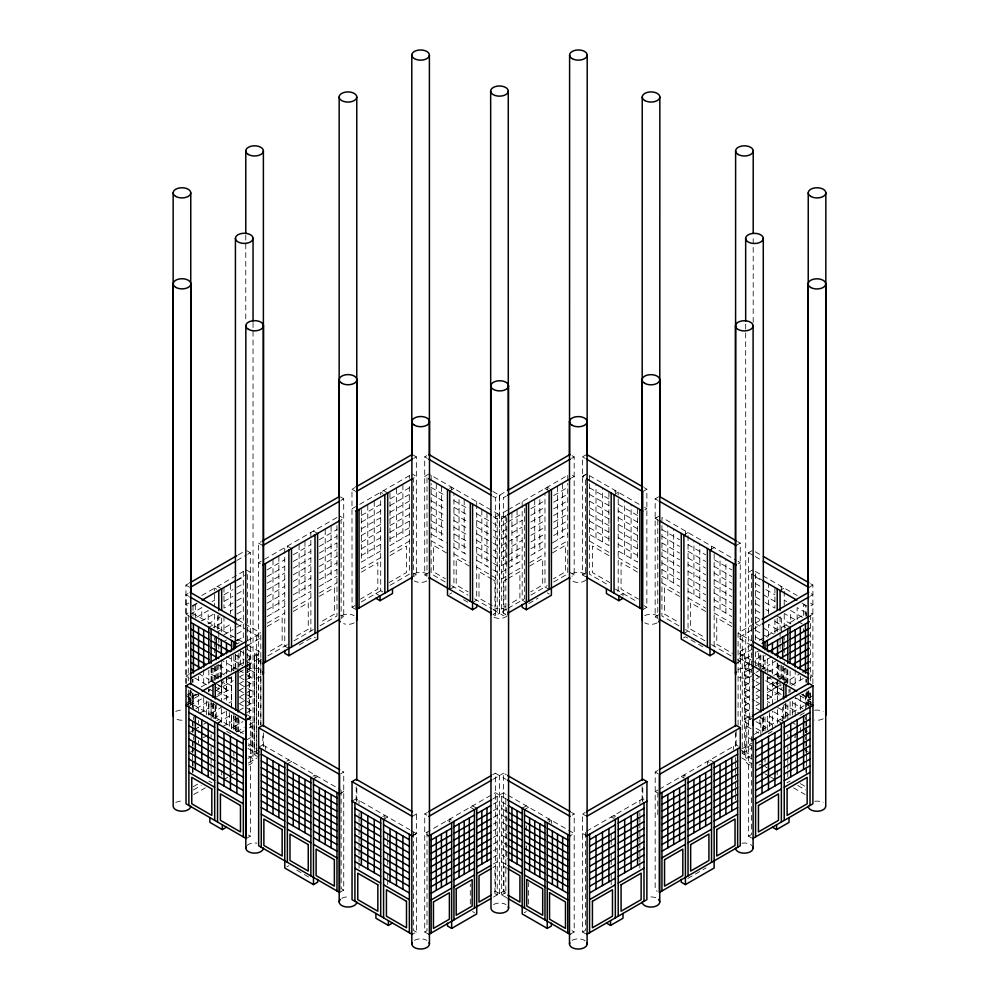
<?xml version="1.0" encoding="UTF-8"?>
<svg xmlns="http://www.w3.org/2000/svg" width="999" height="999" viewBox="0 0 999 999"><rect width="100%" height="100%" fill="white"/><g stroke="black" fill="none" stroke-linecap="round" stroke-linejoin="round"><path stroke-width="0.75" stroke-dasharray="5 3.75" d="M190.797 704.794L190.797 690.759M263.424 746.703L263.424 732.667M356.818 802.185L356.818 786.588M428.883 934.377L424.725 931.98L424.737 813.973L427.397 812.437M427.01 832.192L427.01 930.668L424.725 931.98M449.8 822.115L449.8 819.043L451.873 820.241M470.292 904.132L470.292 884.127M494.955 892.894L494.955 866.445L493.056 867.544M506.818 897.851L495.354 891.195L495.367 773.189L492.694 774.725M497.24 796.44L497.227 894.904L493.081 892.519L495.354 891.195M499.512 893.593L499.413 775.561M501.698 796.415L501.685 894.892L505.831 892.494L505.844 794.018M493.381 897.127L503.558 891.183L503.571 773.164L506.231 774.712M506.218 496.103L503.546 497.652L503.546 615.684L505.831 614.373L501.673 611.975L501.673 513.474M526.348 850.486L526.348 845.866M526.348 830.481L526.348 825.861M528.621 904.12L528.621 882.579M549.125 822.102L549.125 819.018L547.052 820.216M551.411 823.413L551.411 820.329L549.338 821.528M570.042 934.365L574.188 931.967L574.2 813.96L571.528 812.412M572.102 455.694L574.175 456.893L574.175 574.924L571.903 576.248M585.614 474.612L582.492 476.411L585.402 478.084L585.389 576.598L582.529 574.937L582.492 456.843L586.65 454.445M585.639 933.803L582.529 932.005L582.567 813.96L585.252 812.412M589.547 483.778L589.535 574.2L608.878 585.364M589.547 481.118L589.547 475.699M595.991 538.149L596.003 484.84M602.434 541.87L602.447 488.561M608.891 492.282L608.891 545.591L589.547 534.428M611.201 884.689L611.201 880.082M611.201 878.533L611.201 873.925M611.201 864.684L611.213 860.077M611.213 858.528L611.213 853.92M611.213 844.679L611.213 840.072M611.213 838.523L611.213 833.915M614.085 818.406L614.085 815.334L618.244 817.731M615.347 494.642L615.347 490.584L613.274 491.783M618.206 498.988L618.194 590.746L614.048 593.131M618.206 494.942L618.206 492.232L614.06 494.63M622.989 595.904L622.989 593.506L619.88 595.304M624.65 554.682L624.65 501.373M631.093 558.404L631.106 505.094M637.549 508.816L637.549 562.125L618.206 550.961M639.86 868.156L639.86 863.536M639.86 862L639.86 857.379M639.86 855.843L639.86 849.687M639.86 848.151L639.86 843.531M639.872 841.995L639.872 837.374M639.872 835.838L639.872 829.682M639.872 828.146L639.872 823.526M639.872 821.99L639.872 817.369M639.872 815.833L639.872 812.761M639.884 803.521L639.884 800.449M642.744 801.872L642.794 786.725M642.707 609.677L646.852 607.28L646.865 489.21L644.193 487.662M657.792 519.88L657.779 618.381L655.169 616.883L655.169 498.801L658.279 497.002M657.904 770.479L655.207 772.04L655.169 890.084L657.242 891.283M657.804 814.709L657.804 790.097M661.937 525.574L661.925 615.996L678.895 625.786M661.937 521.553L661.937 517.482L736.213 560.352M667.807 579.595L667.807 526.298M673.676 582.991L673.688 529.682M683.915 778.109L683.915 775.024L688.061 777.422M685.439 536.463L685.439 531.043L683.366 532.242M688.049 535.626L688.036 631.056L684.927 632.854M693.918 594.667L693.918 541.358M699.787 598.064L699.799 544.755M707.404 764.547L707.417 761.463L709.49 762.662M711.538 551.535L711.538 546.116M714.148 646.128L714.148 550.699M720.017 609.74L720.029 556.431M725.898 613.124L725.898 559.827M733.516 749.475L733.516 746.403M736.151 731.343L736.138 744.892L740.284 747.289M738.086 725.037L738.099 633.041L754.083 623.813M736.101 663.586L740.247 661.188L740.259 543.119L737.562 541.558M740.359 725.124L740.371 651.261M752.197 759.178L742.232 753.421L742.269 635.389L738.099 633.041M744.53 653.658L744.505 754.732L741.395 756.53M751.673 837.974L748.563 836.175L748.601 718.131L751.273 716.583M751.423 573.926L751.41 672.439L748.551 670.779L748.526 552.684L752.672 550.287M749.65 717.919L749.65 656.118M753.196 322.402L753.209 235.09M755.569 665.521L755.569 650.474M755.569 639.934L755.581 571.528M758.428 666.808L758.428 651.248M759.902 723.838L759.902 719.842M759.902 668.855L759.902 650.199L756.056 652.422M760.863 736.375L760.863 717.906M760.876 668.668L760.876 654.82M762.736 732.08L762.736 716.52M763.136 730.444L763.161 716.42M763.149 668.893L763.161 655.044M765.022 762.062L765.022 757.542M765.022 730.793L765.034 713.473M765.047 673.501L765.034 655.244M767.294 729.969L767.307 714.797L781.405 722.926M767.319 708.129L767.307 676.573M767.307 672.577L767.307 656.593M768.468 636.375L768.468 624.375L778.783 630.332M768.468 613.711L768.468 584.403M769.567 726.573L769.567 712.574M772.439 729.745L772.439 711.088M772.439 704.432L772.427 677.609M772.427 660.289L772.427 676.286L767.307 679.245M774.912 633.428L774.912 616.108M774.924 588.124L774.912 608.104L763.311 601.41M779.058 683.603L776.56 682.155L776.56 686.95L772.414 689.347L781.131 694.38M777.234 775.012L777.234 770.391M777.21 682.704L777.21 687.324L781.355 684.927M777.21 676.548L777.21 662.699M777.21 631.905L777.21 618.056M777.547 693.306L777.547 679.982L767.294 685.901M777.547 677.322L777.559 660.002L767.307 665.921M777.559 723.376L777.572 708.716M777.572 700.724L777.572 680.744M778.496 678.383L778.496 664.385M780.069 681.281L780.069 688.973L782.142 687.774M780.069 679.745L780.082 664.347M780.082 648.95L780.082 644.343M780.082 642.794L780.082 638.186M780.082 636.638L780.082 632.03M780.082 630.481L780.082 615.097M781.355 678.908L781.355 664.922M781.368 631.818L781.368 615.659M781.368 590.484L781.368 586.413L779.295 587.612M782.692 721.003L782.692 703.683M782.679 679.695L782.679 666.37M783.666 719.03L783.678 705.182M783.653 680.144L783.653 666.296M784.227 682.067L784.227 661.95M784.227 652.722L784.227 648.101M784.227 646.565L784.227 641.945M784.227 640.134L784.227 637.474M784.227 628.096L784.227 612.699M784.227 605.007L784.24 588.074L780.082 590.471M785.514 717.369L785.514 703.371M785.926 717.294L785.951 703.421M785.926 681.905L785.938 668.056M787.087 683.341L787.087 667.782M787.799 776.722L787.799 770.704M787.799 769.193L787.799 764.685M787.811 763.174L787.811 758.666M787.811 757.155L787.811 751.136M787.811 749.625L787.811 746.615M787.811 737.287L787.811 734.627M787.824 718.643L787.824 699.987M787.799 683.391L787.811 667.407M789.01 692.944L789.01 689.347M790.072 715.321L790.109 701.298L802.921 708.703M790.109 691.97L790.084 688.748M790.084 684.752L790.084 670.092M792.344 714.984L792.357 700.986M795.216 733.578L795.216 737.574L791.37 735.351M795.229 716.258L795.229 697.602M795.204 683.116L795.204 669.792M800.349 732.542L800.349 727.21L804.195 729.432M800.361 709.889L800.361 693.893L810.614 699.812M800.336 680.157L800.336 676.161M803.571 631.306L803.571 628.646M805.469 739.497L805.469 736.825M805.481 732.829L805.481 730.169L808.041 731.643M805.481 719.505L805.481 716.845M805.481 708.853L805.481 696.852M805.868 693.081L805.868 703.858L810.014 701.46L810.014 690.933M805.868 682.317L805.868 679.233M805.868 616.133L805.881 605.357M805.881 772.327L805.881 767.707M805.893 752.322L805.893 747.702M805.893 746.166L805.893 741.545M805.893 732.317L805.893 727.697M805.893 726.161L805.906 721.54M806.443 773.738L806.443 767.582M806.443 766.046L806.443 761.425M806.443 759.889L806.443 755.269M806.443 753.733L806.443 747.577M806.455 746.041L806.455 741.42M806.455 739.884L806.455 735.264M806.455 733.728L806.455 727.572M806.455 726.036L806.455 721.415M806.455 719.879L806.455 715.259M806.43 707.005L806.43 693.156M806.43 682.379L806.43 679.308M806.443 616.208L806.455 613.136L756.755 641.808M807.155 691.808L807.155 696.478L803.134 694.168M808.179 705.806L808.179 690.209M808.303 705.781L808.303 690.222M808.765 706.043L808.728 690.122M808.815 690.896L808.815 702.934L752.609 735.376M810.614 706.48L810.576 689.934M810.589 680.906L810.601 615.534M812.886 683.691L812.899 585.039L810.214 583.503M186.014 683.116L185.939 585.089L188.624 583.553M238.137 554.957L246.166 550.324M258.541 725.137L258.616 543.144L261.313 541.583M355.157 609.078L352.048 607.28L351.973 489.248L354.645 487.699M236.938 560.439L246.303 555.032M247.64 554.258L250.312 552.722L250.349 670.779L247.24 668.98M341.009 500.362L343.706 498.801L343.743 616.858L341.134 618.369L341.109 519.867L343.718 518.369L339.56 515.971M413.661 458.416L416.346 456.868L416.371 574.924L413.511 576.585L413.486 478.084L416.346 476.436L412.2 474.038M186.039 683.678L186.014 594.68L188.099 593.493M426.998 477.734L426.998 576.236L424.725 574.924L424.712 456.88L426.798 455.681M188.861 602.984L185.951 604.657L190.097 607.055M201.748 595.529L243.494 571.428M336.95 517.482L258.616 562.712L262.774 565.097M409.515 475.586L351.973 508.803L356.131 511.201M192.782 605.506L196.878 603.146M236.938 580.007L246.303 574.6M192.732 606.168L197.889 603.184M236.863 580.681L243.306 576.96M188.099 613.024L186.014 614.223L188.686 615.759M428.871 474.026L424.712 476.423L427.385 477.959M190.147 614.323L201.761 607.617L201.761 620.941L213.361 614.235M212.075 601.66L214.648 600.174M223.963 594.792L232.992 589.585M236.863 587.35L243.306 583.628M267.12 569.88L284.74 559.715M293.231 554.807L310.851 544.63M319.33 539.735L336.963 529.557M361.338 515.496L380.681 504.32M389.985 498.951L409.34 487.774M196.603 617.257L208.204 610.551L208.204 623.875L214.66 620.154M223.963 601.46L232.992 596.241M236.863 594.005L243.306 590.284M267.12 576.548L284.74 566.371M293.231 561.475L310.851 551.298M319.343 546.403L336.963 536.226M361.338 522.152L380.681 510.988M389.997 505.606L409.34 494.443M232.992 602.909L223.963 608.116L223.963 588.136M236.863 600.674L243.306 596.952M267.12 583.204L284.752 573.039M293.231 568.131L310.851 557.954M319.343 553.059L336.963 542.882M361.338 528.821L380.681 517.644M389.997 512.275L409.34 501.098M217.52 618.506L220.105 617.02M230.419 611.051L232.992 609.565M236.863 607.33L243.319 603.608M267.12 589.872L284.752 579.695M293.231 574.8L310.851 564.622M319.343 559.727L336.963 549.55M361.338 535.476L380.681 524.313M389.997 518.931L409.34 507.767M208.803 627.372L212.949 624.974M449.575 488.374L451.648 487.175L451.648 489.885M213.162 627.484L215.235 626.286M449.775 490.884L453.933 488.486L453.933 491.196M217.52 625.162L223.976 621.44M236.863 613.998L243.319 610.277M267.133 596.528L284.752 586.363M293.231 581.455L310.864 571.291M319.343 566.383L336.963 556.206M361.338 542.145L380.681 530.968M389.997 525.599L409.34 514.423M217.52 631.83L230.419 624.387L230.419 636.375M236.875 620.654L243.319 616.932M267.133 603.196L284.752 593.019M293.231 588.124L310.864 577.946M319.343 573.051L336.963 562.874M361.338 548.801L380.681 537.637M389.997 532.255L409.34 521.091M223.976 634.765L233.004 629.557M236.875 627.322L243.319 623.601M267.133 609.865L284.752 599.687M293.244 594.78L310.864 584.615M319.343 579.707L336.963 569.53M361.338 555.469L380.694 544.293M389.997 538.923L409.34 527.747M223.976 641.433L226.561 639.934M230.419 637.712L233.004 636.213M236.875 633.978L243.319 630.257M267.133 616.52L284.752 606.343M293.244 601.448L310.864 591.271M319.343 586.376L336.975 576.198M380.694 550.961L361.351 562.125L361.326 508.828M409.353 534.415L389.997 545.579L389.985 492.282M234.902 641.233L238.012 639.435L238.012 644.055M236.875 640.646L243.319 636.925M267.133 623.189L284.752 613.011M293.244 608.104L310.864 597.939M319.355 593.031L336.975 582.854M361.351 568.793L380.694 557.617M390.01 552.247L409.353 541.071M236.875 643.98L239.261 642.594M267.133 626.51L282.143 617.844L282.155 644.293L267.794 652.584M293.244 611.438L308.254 602.772L308.266 629.22L293.906 637.512M319.355 596.366L334.365 587.699L334.365 614.148L320.005 622.439M361.351 572.127L377.822 562.612L377.834 589.06L360.452 599.1M390.01 555.569L406.481 546.066L406.493 572.514L389.111 582.554M188.699 674.625L186.039 676.161L188.112 677.359M247.34 640.771L260.801 633.054L260.814 724.912M492.832 491.408L499.5 495.254L499.5 613.286L495.354 615.684L495.342 497.639L506.068 491.408M247.49 645.466L260.814 637.774L247.315 630.069M571.515 458.429L574.175 456.893M187.375 694.929L192.707 691.845M201.124 686.987L260.801 652.584L246.99 644.617M507.392 510.177L495.342 517.182L492.682 515.646M508.079 509.777L568.693 474.8M195.754 694.168L191.746 696.49L191.746 691.82M186.039 695.704L190.185 698.089L196.853 694.243M247.003 665.284L260.826 657.305L260.826 725.024M506.218 515.646L503.546 517.182L430.194 474.8M571.515 477.959L574.175 476.423L570.029 474.026M188.312 699.799L198.564 693.88L198.564 711.201M246.703 666.096L254.383 661.65M501.673 518.893L505.519 516.67M186.975 702.572L199.201 695.516M226.573 679.72L231.731 676.735M239.46 672.265L243.331 670.029M261.276 659.69L258.654 661.201L260.739 662.387M267.794 655.918L287.375 644.617M293.906 640.846L313.486 629.545M320.017 625.774L336.975 615.971L336.95 525.561M352.048 607.28L354.907 605.631M361.351 601.898L383.566 589.085M390.01 585.352L409.353 574.188L409.328 483.778M186.026 705.344L190.172 702.946L243.694 733.853M582.529 476.436L586.688 474.038M189.598 705.719L203.346 697.914M215.272 691.021L233.291 680.619M239.011 677.197L244.131 674.238M246.703 672.752L254.383 668.306M501.673 525.561L506.805 522.602M508.079 521.853L522.177 513.723M530.869 508.716L544.967 500.574M553.646 495.566L567.744 487.425M299.126 645.017L313.486 636.725L315.559 637.924M217.77 694.38L226.486 689.347L222.34 686.95L222.327 682.155L226.486 684.552M424.725 574.924L428.871 572.527M196.004 708.691L208.816 701.286L208.828 714.61M216.221 697.015L231.606 688.124M239.011 683.853L254.395 674.974M501.673 532.217L506.805 529.258M511.925 526.298L522.177 520.392M530.869 515.372L544.967 507.242M553.646 502.222L567.744 494.093M199.85 713.124L208.828 707.954M211.101 706.63L214.947 704.407M223.913 699.238L231.606 694.792M239.011 690.521L254.395 681.63M501.673 538.886L506.805 535.926M511.925 532.966L522.177 527.047M530.869 522.04L544.967 513.898M553.646 508.891L567.744 500.749M211.101 713.298L221.353 707.379M229.046 702.934L231.606 701.448M240.297 696.44L244.143 694.218M246.703 692.732L254.395 688.299M501.673 545.541L506.805 542.582M508.079 541.845L522.177 533.716M530.869 528.696L544.967 520.566M553.646 515.546L567.744 507.417M190.884 731.63L193.444 730.157M194.73 729.407L198.576 727.197L198.576 732.517M203.696 724.238L207.542 722.015M213.661 718.481L225.2 711.812M240.297 703.096L254.395 694.954M501.673 552.21L506.805 549.25M511.925 546.291L522.177 540.372M530.869 535.364L544.967 527.222M553.646 522.215L567.744 514.085M216.758 720.691L218.831 719.492M217.507 722.914L231.606 714.772L231.618 728.096M239.011 710.501L244.143 707.542M246.703 706.056L254.395 701.623M501.673 558.866L506.805 555.919M508.079 555.169L522.177 547.04M530.869 542.02L544.967 533.891M553.646 528.883L567.744 520.741M217.545 723.551L221.691 721.153M449.775 589.385L453.933 586.987L453.933 493.906M449.575 594.055L451.648 592.869M207.542 735.339L203.696 737.549L203.696 733.553M222.64 726.623L231.606 721.44M233.891 720.117L239.011 717.157M246.703 712.724L254.395 708.279M501.673 565.534L506.805 562.574M508.079 561.838L522.177 553.696M530.869 548.688L544.967 540.559M553.646 535.539L567.744 527.41M190.884 751.623L193.444 750.137M233.891 726.785L242.857 721.603M246.703 719.38L254.395 714.947M501.673 572.202L506.805 569.243L506.805 515.934M508.079 568.506L522.177 560.364M530.869 555.357L544.967 547.215M552.372 542.944L567.744 534.065M246.241 720.554L250.387 718.169L247.715 716.62M642.719 491.608L646.865 489.21M236.451 731.967L244.143 727.522M249.275 724.562L254.395 721.603M501.673 578.858L506.805 575.899M508.079 575.162L522.177 567.032M529.582 562.749L544.967 553.883M553.658 548.863L567.744 540.734M240.297 733.079L244.143 730.856M249.275 727.896L252.123 726.248L252.123 752.697L248.139 755.007M506.805 579.233L503.958 580.881L503.958 607.33L506.618 605.794M508.079 578.496L519.905 571.678L519.905 598.126L507.942 605.032M529.582 566.083L542.682 558.528L542.682 584.977L530.731 591.883M552.372 552.934L565.471 545.379L565.471 571.828L553.508 578.733M472.564 602.534L476.71 600.137L476.71 507.055M246.204 740.097L250.387 737.724L248.439 736.6M644.792 509.977L646.865 508.778L644.005 507.117M258.654 747.277L262.799 744.879L262.799 732.841M657.866 519.917L655.169 518.369L658.279 516.57M655.182 518.369L659.328 515.971M193.269 786.688L198.589 783.616M257.505 750.361L254.395 752.16L254.37 653.671M193.456 789.909L201.149 785.464M248.002 758.416L259.79 751.673M506.805 609.015L499.4 613.299L499.4 495.254L503.546 497.652M508.079 608.279L524.463 598.826L524.463 508.416M530.869 595.129L547.24 585.676M553.658 581.98L567.744 573.851L567.744 483.429M193.769 794.53L205.294 787.861M248.301 763.036L257.267 757.854M223.351 779.844L228.621 776.797M229.945 776.036L233.903 773.75M528.783 603.533L538.011 598.201M582.529 574.937L586.675 572.552M286.838 761.163L288.911 759.964M287.375 763.86L291.521 761.463L291.521 764.547M684.927 534.353L688.049 532.554M312.937 776.235L315.022 775.037L315.022 778.109M313.474 778.933L317.632 776.548M711.038 549.413L714.148 547.614M340.634 773.863L343.743 772.065L341.046 770.504M736.113 545.516L740.259 543.119M246.204 838.573L250.362 836.175L250.387 718.169M339.585 794.018L343.743 791.62L338.349 788.511M738.186 563.886L740.259 562.687L737.562 561.126M655.169 616.883L659.315 614.485M353.084 800.599L356.193 798.8L409.727 829.707M752.709 569.88L748.526 572.252L761.9 579.969M286.838 866.82L288.911 865.621M683.353 637.936L685.426 636.738L703.696 647.29M382.779 816.545L384.852 815.346L384.852 818.431M383.566 819.405L387.724 817.007M412.262 816.408L416.421 814.023L413.736 812.474M808.74 587.437L812.899 585.039M755.419 623.039L760.751 619.967M492.857 779.432L503.571 773.164M751.573 630.057L738.111 637.787L751.435 645.479M752.909 629.283L760.901 624.662M810.214 596.216L812.874 594.68L810.801 593.481M412.225 835.951L416.383 833.553L416.383 932.03L412.237 934.427M810.813 605.806L812.886 604.607L810.027 602.959M413.299 835.376L416.421 833.578L416.421 814.023M751.91 644.605L738.086 652.572L752.235 660.676M492.844 798.963L503.571 792.707L574.188 833.491L570.042 835.888M752.222 649.225L738.111 657.317L751.922 665.297M810.201 615.746L812.874 614.21L810.801 613.011M339.585 892.482L343.743 890.084L343.743 772.065M493.394 804.083L497.24 801.86M744.53 659.078L752.21 654.645M493.394 810.738L497.24 808.516M744.517 665.734L752.21 661.301M756.056 659.078L762.462 655.381M493.394 817.394L497.24 815.184M744.517 672.402L754.769 666.483M756.056 665.746L765.022 660.564M767.307 659.253L772.427 656.293M748.551 670.779L752.697 668.381M493.394 824.063L497.24 821.84M744.517 679.058L754.769 673.151M756.056 672.402L759.902 670.192M761.176 669.455L765.022 667.232M522.202 808.253L526.348 805.856M762.974 669.28L765.047 668.081M524.475 809.577L528.621 807.18M765.246 670.591L767.332 669.392M493.394 830.718L497.24 828.496M744.517 685.726L752.21 681.293M756.056 679.07L758.616 677.597M768.581 671.84L780.119 665.184M493.394 837.387L497.227 835.164M744.517 692.382L754.769 686.475M756.056 685.726L758.616 684.253M773.713 675.536L786.525 668.144M493.394 844.043L497.227 841.82M744.517 699.05L752.21 694.617M756.056 692.394L759.889 690.172M778.833 679.245L787.799 674.075M772.414 684.552L776.56 682.155M493.394 850.698L497.227 848.488M744.517 705.706L752.197 701.273M756.043 699.05L759.889 696.84M767.294 692.569L782.679 683.691M783.953 682.954L787.799 680.731M790.084 679.42L800.336 673.501M784.715 683.041L787.836 681.243M493.381 857.367L497.227 855.144M744.517 712.374L752.197 707.941M756.043 705.719L759.889 703.496M767.294 699.225L782.679 690.346L767.319 681.48M791.358 685.339L804.183 677.946M572.127 815.159L574.2 813.96M810.813 677.372L812.899 676.173L810.226 674.637M493.381 864.023L497.227 861.8M744.505 719.03L752.197 714.597M752.197 717.931L746.79 721.053L746.79 752.722L752.11 755.793M812.899 695.716L808.74 698.114L802.072 694.255M586.575 831.205L642.782 798.763L646.89 801.186M657.891 790.047L655.194 791.595L659.352 793.993M659.24 789.26L736.138 744.892L738.211 746.091M811.837 703.721L808.728 705.519L795.554 697.901M741.633 749.013L751.885 743.094M768.256 733.641L772.102 731.43M800.012 715.321L806.43 711.625M746.777 747.502L752.097 744.43M742.22 753.458L752.197 747.714M524.263 912.724L526.336 911.525M786.962 782.841L790.084 781.043M582.529 932.005L585.402 930.356L585.426 831.867L582.567 833.528L586.713 835.926M748.563 836.175L751.423 834.527L751.46 736.038L748.588 737.687L752.746 740.084M687.799 878.446L706.068 867.894M755.356 551.835L762.037 555.694M582.492 456.843L585.177 458.391M655.169 498.801L657.866 500.362M748.526 552.684L753.87 555.769M755.219 556.543L761.9 560.402M589.323 475.561L642.856 506.456M755.344 571.403L797.127 595.516M802.01 603.121L808.74 607.005M755.581 576.96L762.025 580.681M806.156 606.143L803.583 604.657L803.571 617.981L790.684 610.539L790.684 623.863L784.227 620.142M589.547 487.774L608.891 498.938M618.206 504.32L637.549 515.484M661.937 529.57L679.557 539.735M688.049 544.642L705.669 554.807M714.148 559.702L731.78 569.88M755.581 583.616L762.025 587.337M765.896 589.572L774.924 594.78M784.227 600.162L786.812 601.648M806.156 612.812L797.127 607.604L797.127 620.928L784.227 613.486M589.547 494.443L608.891 505.606M618.206 510.988L637.549 522.152M661.937 536.226L679.557 546.403M688.049 551.298L705.669 561.475M714.148 566.371L731.768 576.535M755.581 590.284L762.025 594.005M763.311 594.742L774.924 601.448M589.547 501.111L608.891 512.275M618.206 517.644L637.549 528.808M661.937 542.894L679.557 553.071M688.049 557.966L705.669 568.131M714.148 573.026L731.768 583.204M755.569 596.94L762.025 600.661M798.413 621.665L802.284 623.9M589.547 507.767L608.891 518.931M618.206 524.313L637.549 535.476M661.937 549.562L679.557 559.727M688.036 564.622L705.669 574.8M714.148 579.695L731.768 589.86M755.569 603.608L762.025 607.33M765.896 609.565L768.468 611.051M776.211 615.521L781.368 618.493M549.313 488.374L547.24 487.175L547.24 489.885M785.938 624.962L790.097 627.36M549.113 490.884L544.967 488.486L544.967 491.196M783.666 626.273L785.738 627.472M589.547 514.435L608.891 525.599M618.206 530.968L637.549 542.132M661.937 556.218L679.557 566.396M688.036 571.291L705.669 581.455M714.148 586.363L731.768 596.528M755.569 610.277L762.025 613.998M774.912 621.44L781.368 625.162M589.547 521.091L608.891 532.255M618.206 537.637L637.549 548.801M661.937 562.887L679.557 573.051M688.036 577.946L705.669 588.124M714.148 593.019L731.768 603.196M755.569 616.932L760.726 619.917M589.547 527.759L608.891 538.923M618.206 544.293L637.549 555.456M661.937 569.542L679.557 579.72M688.036 584.615L705.656 594.792M714.148 599.687L731.768 609.852M755.569 623.601L762.025 627.322M763.311 628.059L773.626 634.015M661.937 576.211L679.557 586.376M688.036 591.283L705.656 601.448M714.148 606.343L731.768 616.52M755.569 630.257L762.012 633.978M763.311 634.727L768.468 637.699M760.876 639.422L763.998 641.221M589.547 541.083L608.891 552.247M618.206 557.629L637.549 568.793M661.925 582.879L679.557 593.044M688.036 597.939L705.656 608.116M714.148 613.011L731.768 623.176M755.569 636.925L762.012 640.646M608.891 555.581L592.407 546.066L592.407 572.527L609.79 582.554M637.549 572.115L621.066 562.612L621.066 589.06L638.448 599.1M679.557 596.378L664.547 587.712L664.535 614.16L678.895 622.452M705.656 611.438L690.646 602.784L690.646 629.233L705.007 637.524M731.768 626.51L716.758 617.844L716.758 644.305L732.417 653.346M742.269 635.389L751.598 640.771M424.712 456.88L427.385 458.416M492.682 496.103L495.342 497.639M413.224 455.069L416.346 456.868M752.921 661.088L797.801 687M806.23 691.87L811.55 694.942M493.381 516.67L497.215 518.893M744.542 661.663L752.235 666.108M615.334 589.085L637.537 601.91M643.993 605.631L646.852 607.28M685.426 629.557L705.007 640.859M711.525 644.617L732.417 656.68M737.637 659.69L740.247 661.188M767.17 676.735L772.327 679.72M799.699 695.516L811.925 702.572M808.778 702.959L812.924 705.356M431.143 487.425L445.242 495.554M453.933 500.574L468.032 508.703M476.71 513.723L492.095 522.589M493.381 523.339L497.215 525.549M744.542 668.319L752.222 672.764M756.068 674.987L759.914 677.21M796.515 698.338L809.327 705.744M755.281 674.662L759.153 676.897M765.596 680.619L781.543 689.822M570.029 572.539L574.175 574.924M431.143 494.08L445.242 502.222M453.933 507.23L468.032 515.372M476.71 520.379L489.535 527.784M493.381 529.994L497.215 532.217M744.542 674.987L754.794 680.906M756.068 681.643L759.914 683.865M767.319 688.149L782.704 697.027M431.143 500.749L445.242 508.878M453.933 513.898L468.032 522.027M476.71 527.047L489.535 534.44M493.381 536.663L497.215 538.873M744.53 681.643L754.782 687.574M756.068 688.311L759.914 690.534M767.319 694.804L775.012 699.25M783.978 704.432L787.824 706.643M790.097 707.966L799.075 713.149M431.143 507.405L445.242 515.546M453.933 520.554L468.032 528.696M476.71 533.703L492.095 542.582M493.381 543.319L497.215 545.541M744.53 688.311L752.222 692.757M756.068 694.967L758.628 696.453M767.319 701.473L769.879 702.946M777.572 707.392L787.824 713.311M431.143 514.073L445.242 522.215M453.933 527.222L468.032 535.352M476.71 540.372L489.535 547.764M493.381 549.987L497.215 552.21M744.53 694.967L754.782 700.898M756.068 701.635L758.628 703.109M773.726 711.825L785.251 718.493M791.383 722.027L795.229 724.25M780.119 719.505L784.265 721.89M387.687 492.982L383.541 490.584L383.541 494.655M744.53 701.635L752.222 706.081M756.068 708.291L759.902 710.514M431.143 520.741L445.242 528.871M453.933 533.891L468.032 542.02M476.71 547.027L492.095 555.906M493.381 556.643L497.215 558.866M382.754 493.431L380.669 492.245L380.669 497.664M549.113 589.398L544.967 587L544.967 493.918M547.24 592.869L549.325 594.068M431.143 527.397L445.242 535.539M453.933 540.546L468.032 548.688M476.71 553.696L492.095 562.574M493.381 563.311L497.215 565.534M744.53 708.291L752.21 712.737M759.902 717.182L765.034 720.142M767.307 721.453L776.285 726.635M431.143 534.065L446.528 542.932M453.933 547.215L468.032 555.344M476.71 560.364L492.095 569.23M493.381 569.979L497.215 572.19M744.53 714.959L752.21 719.405M756.056 721.615L765.034 726.797M805.469 750.149L808.029 751.635M748.601 718.131L750.674 719.33M351.973 489.248L355.082 491.046M431.143 540.721L445.242 548.863M453.933 553.871L469.305 562.749M476.71 567.02L497.215 578.858M744.517 721.615L749.65 724.575M756.056 728.283L762.462 731.98M746.802 726.273L752.21 729.395M756.056 731.618L758.616 733.091M446.528 552.934L433.429 545.367L433.429 571.828L445.392 578.721M469.305 566.083L456.206 558.516L456.206 584.977L468.169 591.87M492.095 579.233L478.996 571.665L478.996 598.126L492.282 605.794M493.044 579.782L494.942 580.869L494.942 607.33M525.299 601.947L522.177 600.149L522.177 507.055M340.597 497.002L343.706 498.801M800.336 783.641L805.644 786.712M741.395 750.349L744.505 752.147M765.022 766.57L767.294 767.894M797.764 785.489L805.456 789.934M445.242 581.98L431.143 573.838L431.143 483.429M451.648 585.676L468.032 595.129M474.438 598.826L492.095 609.015M493.381 609.752L503.546 615.684M741.645 757.866L751.897 763.785M793.618 787.886L805.157 794.542M495.354 615.684L493.069 614.373L497.215 611.975L497.215 513.474M765.009 773.763L768.968 776.048M770.291 776.81L775.561 779.857M463.524 599.712L468.806 602.759M413.261 573.126L416.371 574.924M317.607 533.441L313.461 531.043L313.461 536.463M710.027 759.964L714.173 762.362M382.779 591.932L380.706 590.734L380.681 498.988M380.057 595.891L375.911 593.506L375.911 595.904M290.459 547.914L287.35 546.116L287.35 548.826M681.306 776.535L683.378 777.734M258.616 543.144L262.762 545.541M655.207 772.04L658.316 773.838M247.203 550.924L250.312 552.722M340.634 615.059L343.743 616.858M246.166 569.892L250.324 572.277L247.452 573.938L247.477 672.427M217.507 586.438L221.666 588.823M216.721 589.285L214.648 588.086L214.648 606.83M611.226 816.982L613.299 818.181M185.939 585.089L189.061 586.888M582.567 813.96L585.689 815.758M287.874 647.914L284.765 646.116L284.74 547.627M238.149 619.979L243.469 623.051M244.805 623.826L260.801 633.054M186.014 594.68L188.686 596.228M236.663 623.913L245.991 629.295M495.367 773.189L506.081 779.407M242.145 641.82L192.445 613.136L192.445 616.221M246.678 649.225L260.826 657.305M506.081 798.95L495.367 792.719L424.737 833.503L428.883 835.901M244.118 653.171L238.998 650.212L238.998 668.868M246.678 654.657L254.37 659.09M501.685 801.835L506.818 804.794L506.818 858.091L501.685 855.119M235.152 654.657L244.118 659.839M246.678 661.313L254.37 665.746M501.685 808.503L506.818 811.463M226.461 656.306L231.593 659.265M233.866 660.576L242.844 665.759M244.118 666.495L254.37 672.414M501.685 815.159L506.818 818.119M231.593 665.921L221.341 660.014L221.341 677.334M233.866 667.245L237.712 669.455M238.998 670.204L254.37 679.07M501.685 821.815L506.818 824.774M235.951 669.268L233.878 668.069L233.878 673.488M472.577 805.881L476.735 808.278M233.679 670.579L231.606 669.38L231.606 672.09M470.304 807.192L474.45 809.59M218.781 665.197L230.307 671.852M240.284 677.597L244.131 679.819M246.691 681.293L254.383 685.739M501.685 828.483L506.818 831.443M501.685 835.139L506.818 838.099M212.375 668.156L225.187 675.549M226.473 676.286L231.593 679.245M240.284 684.265L254.383 692.394M211.089 674.075L218.781 678.521M231.593 685.913L221.341 679.994L221.353 693.318M238.998 690.184L244.131 693.144M246.691 694.617L254.383 699.063M501.685 841.807L506.818 844.767M198.564 673.501L208.816 679.42M211.089 680.744L214.935 682.954M216.221 683.703L231.606 692.569M238.998 696.84L244.131 699.799M246.691 701.286L254.383 705.719M501.685 848.463L506.818 851.423M211.101 681.231L214.211 683.016M218.581 685.526L221.691 687.324L221.691 682.704M447.515 820.354L449.587 821.553M215.709 687.187L218.831 688.973L218.818 684.365M194.718 677.946L207.53 685.351M216.221 690.359L231.606 699.238M239.011 703.508L244.131 706.468M246.691 707.941L254.383 712.387M212.999 691.146L209.877 689.347L209.877 692.944M424.737 813.973L426.81 815.172M246.703 714.61L254.383 719.043M501.685 861.787L506.818 864.747M246.703 717.944L252.11 721.066L252.11 747.514L248.127 745.204M506.818 868.081L503.971 866.433L503.958 892.881L506.618 894.417M262.799 744.879L337.212 787.849M411.064 830.481L416.421 833.578M186.014 703.134L188.087 704.332M226.785 731.43L230.632 733.653M248.289 743.843L257.267 749.025M503.558 891.183L505.831 892.494M571.915 930.656L574.188 931.967M247.989 748.463L259.79 755.194M257.517 756.518L254.408 754.72L254.383 656.231M472.577 911.538L474.65 912.736M208.841 781.031L211.95 782.829M248.451 835.064L250.362 836.175M343.743 890.084L341.134 888.586L341.121 790.109M416.383 932.03L413.511 930.369L413.511 831.905M296.753 870.141L311.101 878.433M763.361 656.218L763.361 668.693M763.373 717.02L763.373 731.056M745.679 324.163L745.766 760.676M409.328 475.699L409.328 478.409M402.884 484.84L402.897 538.136M396.441 488.561L396.453 541.858M374.225 501.386L374.238 554.682M367.782 505.107L367.794 558.404M331.081 526.286L331.094 579.595M325.212 529.682L325.224 582.979M310.851 532.554L310.851 536.613M310.851 540.247L310.876 631.043M304.97 541.371L304.995 594.667M299.101 544.755L299.113 598.051M278.871 556.443L278.883 609.74M272.989 559.827L273.002 613.124M256.668 635.376L256.668 753.471L256.668 654.907M249.25 656.131L249.263 709.427M243.306 571.54L243.319 639.934M243.331 650.474L243.331 665.521M240.459 651.248L240.459 668.356M238.024 654.832L238.024 668.681M238.037 717.919L238.037 736.388M236.164 718.081L236.164 732.08M235.739 655.044L235.739 668.905M235.752 716.608L235.764 730.456M233.866 655.244L233.866 671.241M233.878 716.246L233.891 729.782M231.593 656.593L231.593 672.589M231.593 676.585L231.606 705.893M231.606 714.922L231.606 729.982M230.407 584.403L230.419 613.723M229.32 712.574L229.333 728.134M226.461 660.302L226.473 696.278M223.976 616.108L223.976 633.428M221.666 618.069L221.678 631.917M221.678 662.699L221.691 676.548M220.404 664.385L220.404 678.383M218.806 615.109L218.806 630.494M218.806 632.03L218.806 636.65M218.806 638.186L218.806 642.807M218.818 644.343L218.818 648.963M218.818 664.347L218.818 678.209M217.52 615.671L217.52 631.068M217.532 664.922L217.545 678.908M216.221 665.047L216.221 679.695M215.247 666.296L215.247 680.144M215.247 706.305L215.26 718.618M214.66 614.248L214.66 628.096M214.66 637.474L214.66 640.147M214.66 641.957L214.66 646.565M214.66 648.114L214.66 652.722M214.673 666.57L214.673 682.067M213.374 703.371L213.386 717.382M212.962 668.056L212.962 681.917M212.974 703.458L212.974 717.307M211.8 667.794L211.813 683.353M211.089 667.419L211.089 683.403M211.101 703.096L211.101 718.144M208.816 670.092L208.816 684.752M208.816 688.748L208.816 691.42M208.816 701.773L208.828 715.321M206.543 700.986L206.543 714.984M203.684 669.805L203.696 683.129M198.564 676.173L198.564 680.169M195.305 604.682L195.305 618.006M193.007 605.369L193.007 616.146M193.032 679.245L193.032 682.329M193.032 693.094L193.032 703.87L188.886 701.473L188.886 690.933M192.47 679.308L192.47 682.392M192.47 693.156L192.47 707.017M190.597 690.222L190.597 705.781M190.16 690.134L190.197 705.694M188.299 615.534L188.312 680.918M188.312 689.947L188.324 704.994M808.129 690.821L808.129 704.844M735.501 732.729L735.501 748.313M735.501 757.667L735.501 760.788M735.501 762.349L735.501 767.02M735.501 768.581L735.501 773.263M735.501 774.812L735.501 781.056M735.501 782.617L735.501 787.287M735.501 788.848L735.501 793.531M735.501 795.079L735.501 799.762M642.132 786.638L642.132 802.222M567.744 475.349L567.744 480.769M562.624 483.728L562.624 537.025M557.492 486.675L557.492 539.984M539.835 499.537L539.835 550.174M534.715 499.825L534.715 553.134M522.177 501.635L522.177 505.706M517.057 510.014L517.057 563.324M511.925 512.974L511.925 566.283M505.831 515.871L505.831 611.301M486.963 512.974L486.963 566.271M481.843 510.014L481.843 563.311M476.71 501.635L476.71 505.706M464.185 499.825L464.185 553.121M459.053 499.537L459.053 550.174M441.396 486.675L441.396 539.984M436.276 483.716L436.276 537.025M431.143 475.337L431.143 480.756M387.724 833.928L387.724 838.548M387.724 840.084L387.724 844.704M387.724 853.933L387.724 858.553M387.724 860.089L387.724 864.709M387.724 873.938L387.724 878.546M387.724 880.094L387.724 884.702M359.066 800.461L359.066 803.533M359.066 812.761L359.066 815.846M359.066 817.382L359.066 822.002M359.066 823.538L359.066 828.159M359.066 829.694L359.066 835.851M359.066 837.387L359.066 842.007M359.066 843.543L359.066 848.151M359.066 849.699L359.066 855.843M359.066 857.392L359.066 862M359.066 863.548L359.066 868.156M356.193 786.762L356.193 801.885M265.409 746.39L265.409 749.462M258.541 658.628L258.554 724.799M253.047 322.515L253.047 760.601M249.263 664.61L249.275 717.906M245.779 235.09L245.779 322.402M239.011 719.829L239.023 723.825M238.037 718.169L238.037 733.553M235.764 716.408L235.764 730.257M235.427 654.595L235.427 668.618M235.427 716.957L235.427 730.981M233.891 713.461L233.891 730.781M233.891 751.51L233.891 756.018M233.891 757.529L233.903 762.037M231.606 677.472L231.606 708.116M226.473 677.772L226.486 704.407M226.486 711.076L226.486 729.732M221.691 770.391L221.691 774.999M221.353 680.731L221.353 700.711M221.353 708.703L221.353 723.363M216.234 703.671L216.234 720.991M215.247 705.169L215.26 719.018M212.974 703.408L212.974 718.793M211.101 699.974L211.101 718.618M211.101 734.615L211.101 737.274M211.114 746.603L211.114 749.612M211.114 751.123L211.114 757.142M211.114 758.641L211.114 763.161M211.114 764.66L211.114 769.18M211.114 770.679L211.114 776.698M208.816 689.298L208.816 691.957M203.696 697.589L203.696 716.233M198.576 720.529L198.576 723.189M198.576 740.521L198.576 743.181M193.444 696.84L193.444 708.828M193.444 716.832L193.444 719.492M193.444 736.812L193.444 739.472M193.032 721.528L193.032 726.148M193.032 727.684L193.032 732.304M193.044 741.533L193.044 746.141M193.044 747.689L193.044 752.297M193.044 761.538L193.044 766.146M193.044 767.682L193.044 772.302M192.457 696.778L192.47 707.554M192.47 721.403L192.47 726.011M192.47 727.559L192.47 732.167M192.47 741.408L192.47 746.016M192.47 747.564L192.47 753.721M192.47 755.256L192.47 759.877M192.47 761.413L192.47 766.033M192.482 767.569L192.482 773.726M190.759 690.197L190.759 705.781M190.172 690.908L190.172 706.031M190.185 698.089L190.185 705.794M188.312 694.38L188.312 706.468M248.639 756.206A8.804 5.082 0 0 1 248.639 765.009M493.568 904.532A8.804 5.082 0 0 1 506.018 904.532M760.801 764.272A8.804 5.082 0 0 1 758.978 765.084M750.174 765.084A8.804 5.082 0 0 1 750.174 756.28M507.117 615.859A8.804 5.082 0 0 1 493.269 616.907M493.269 609.727A8.804 5.082 0 0 1 507.117 610.776M572.077 940.371A8.804 5.082 0 0 1 585.926 941.42M181.955 720.229A8.804 5.082 0 0 1 175.737 718.731M175.737 711.55A8.804 5.082 0 0 1 181.955 710.052M650.936 896.915A8.804 5.082 0 0 1 657.155 898.401M260.814 676.76A8.804 5.082 0 0 1 246.965 675.711M246.965 670.629A8.804 5.082 0 0 1 260.814 669.58M426.823 580.956A8.804 5.082 0 0 1 414.36 580.956M414.36 573.776A8.804 5.082 0 0 1 426.823 573.776M585.963 579.919A8.804 5.082 0 0 1 572.115 580.968M572.115 573.776A8.804 5.082 0 0 1 585.963 574.837M823.201 718.756A8.804 5.082 0 0 1 814.697 720.067M814.697 710.252A8.804 5.082 0 0 1 823.201 711.563M751.972 675.724A8.804 5.082 0 0 1 736.725 675.724M738.124 669.592A8.804 5.082 0 0 1 751.972 670.641M354.183 622.852A8.804 5.082 0 0 1 343.556 623.663M341.733 615.671A8.804 5.082 0 0 1 354.183 615.671M742.02 843.181A8.804 5.082 0 0 1 751.922 845.554M814.66 801.285A8.804 5.082 0 0 1 823.164 802.597M657.192 622.864A8.804 5.082 0 0 1 644.742 622.864M644.742 615.684A8.804 5.082 0 0 1 657.192 615.684M246.99 845.504A8.804 5.082 0 0 1 256.893 843.131M414.41 940.334A8.804 5.082 0 0 1 426.86 940.334M175.762 802.547A8.804 5.082 0 0 1 181.98 801.061M341.77 898.363A8.804 5.082 0 0 1 348.002 896.877"/><path stroke-width="1.5" d="M173.214 283.803L173.177 806.143A8.804 5.082 0 0 0 181.98 811.225A8.804 5.082 0 0 0 190.784 806.143M190.797 684.527L190.821 283.803M245.804 848.039L245.841 325.736M263.424 726.435L263.461 325.736M339.198 901.96L339.26 379.67M356.818 780.356L356.868 379.67M411.825 943.93L411.9 421.603M429.433 943.93L429.508 421.603M431.156 933.066L431.168 834.59M436.288 890.334L436.288 837.05M441.408 887.374L441.421 834.09M446.541 884.415L446.541 831.131M447.515 923.138L447.515 926.011L451.66 928.408L476.723 913.935L476.735 808.278M451.66 928.408L451.673 822.751M453.946 919.904L453.946 821.44M459.065 877.184L459.078 823.888M464.198 874.225L464.198 820.928M469.318 871.265L469.33 817.969M474.45 908.066L474.45 809.59M481.855 864.023L481.855 810.738M486.975 861.063L486.988 807.779M511.938 861.051L511.95 807.754M517.07 864.01L517.07 810.713M522.202 808.253L522.19 913.923L547.252 928.396L551.398 925.998L551.398 923.126M524.475 908.054L524.475 809.577M529.595 871.24L529.607 817.956M534.727 874.2L534.727 820.916M539.847 877.159L539.86 823.875M544.979 919.892L544.979 821.415M547.252 928.396L547.265 822.726M552.385 884.402L552.385 831.106M557.504 887.362L557.517 834.078M562.637 890.321L562.637 837.037M567.757 933.054L567.769 834.577M569.53 455.756L569.605 55.045M587.137 455.756L587.212 55.045M589.547 932.754L589.585 834.265M596.003 889.26L596.028 835.963M602.459 885.539L602.472 832.242M606.393 588.711L606.393 593.506L618.843 600.699L622.989 598.301M608.903 881.817L608.928 828.521M606.393 923.026L610.551 925.424L610.551 920.628M611.176 591.483L611.188 492.969M614.048 593.131L614.06 494.63M615.334 917.869L615.372 819.38M618.206 916.208L618.244 817.731M618.843 600.699L618.843 595.904M623.001 913.448L623.001 918.243L610.551 925.424M624.662 872.714L624.687 819.43M631.118 868.993L631.131 815.708M637.562 865.271L637.587 811.987M639.835 608.016L639.847 509.515M642.157 619.268L642.232 96.99M643.993 901.323L644.03 802.846M586.588 811.638L642.794 779.208L646.94 781.605L646.865 899.674L586.688 934.402M659.765 497.652L659.839 96.99M661.925 890.971L661.962 792.494M667.807 847.814L667.832 794.517M673.688 844.43L673.701 791.133M679.557 841.033L679.582 787.736M681.268 879.332L681.268 882.204L685.414 884.602L714.135 868.031L714.173 762.362M681.281 533.441L681.268 639.135L709.989 655.706L714.135 653.321L714.135 650.436M683.878 633.453L683.89 534.952M685.414 884.602L685.451 778.933M688.036 875.911L688.061 777.422M693.918 832.741L693.943 779.457M699.799 829.357L699.812 776.061M705.669 825.973L705.681 772.677M707.379 647.015L707.392 548.513M709.989 655.706L710.002 550.012M711.525 862.349L711.563 763.86M720.029 817.681L720.042 764.385M725.898 814.285L725.923 761.001M731.78 810.901L731.792 757.604M733.491 662.087L733.503 563.573M735.539 673.189L735.614 150.899M737.637 847.277L737.674 748.8M740.296 727.722L740.247 845.778L659.315 892.482L659.352 774.437L740.296 727.722L736.151 725.324L659.253 769.705M752.746 725.037L752.746 720.529L812.974 685.776L808.815 683.378L752.609 715.808M753.209 233.529L753.221 150.899M755.569 836.925L755.606 738.436M760.888 712.025L760.901 670.479M762.037 793.431L762.05 740.134M763.161 710.264L763.174 671.79M765.034 649.912L765.034 641.82M767.307 651.261L767.307 640.509M768.481 789.709L768.506 736.413M772.427 653.633L772.439 642.969M774.937 785.988L774.949 732.692M772.427 827.197L776.573 829.595L776.573 824.799M777.222 610.364L777.222 588.811M777.559 657.33L777.559 640.009M780.082 610.476L780.082 590.471M781.368 822.04L781.393 723.551M782.679 657.042L782.692 637.05M783.678 699.025L783.678 683.628M784.227 820.379L784.265 721.89M785.951 697.265L785.963 684.952M787.811 663.411L787.811 628.671M789.023 817.619L789.023 822.402L776.573 829.595M790.084 663.423L790.097 627.36M790.696 776.885L790.709 723.601M795.204 667.132L795.216 629.82M797.14 773.164L797.165 719.879M800.336 669.505L800.349 626.86M803.583 769.442L803.608 716.158M805.456 673.201L805.469 623.913M808.191 593.543L808.241 192.832M810.027 805.494L810.052 707.017M812.974 685.776L812.886 803.845L752.709 838.573M825.786 715.159L825.848 192.832M189.96 582.779L236.8 555.731M262.662 540.809L339.56 496.403M355.981 486.925L412.187 454.47M190.097 587.487L235.589 561.213M262.762 545.541L339.66 501.136M356.119 491.645L412.325 459.19M202.035 600.162L235.851 580.631M262.774 565.097L339.797 520.629M356.131 511.201L412.337 478.746M190.035 673.85L246.004 641.533M507.392 490.634L570.029 454.495M190.185 678.558L246.154 646.241M507.542 495.342L570.179 459.19M186.014 685.789L246.241 720.554L246.204 838.573L186.026 803.82L186.014 685.789L190.172 683.391L246.378 715.846M202.185 691.171L246.166 665.771M507.542 514.872L570.179 478.733M262.812 663.586L339.822 619.118M412.225 577.322L356.193 609.677L356.168 511.176M375.911 598.289L380.057 600.686L392.507 593.506L392.507 588.711M284.765 650.436L284.765 653.309L288.923 655.706L317.632 639.123L317.607 533.441M258.654 727.722L339.598 774.462L339.585 892.482L258.654 845.753L258.654 727.722L262.799 725.324L339.697 769.73M447.502 489.572L447.502 595.254L472.564 609.727L476.71 607.33L476.71 604.457M508.391 612.899L569.343 577.722M522.177 604.457L522.177 607.33L526.336 609.727L551.398 595.267L551.398 489.572M209.89 817.594L209.89 822.389L222.34 829.582L226.498 827.184M412.237 934.427L352.048 899.674L352.048 781.643L356.193 779.245L412.4 811.7M428.733 811.663L491.371 775.499M762.087 619.193L808.728 592.282M428.883 816.37L491.52 780.207M762.237 623.9L808.878 596.977M284.765 762.362L284.765 868.019L313.486 884.602L317.632 882.204L317.632 879.332M428.883 835.901L491.52 799.737M762.237 643.431L809.315 616.271M431.168 840.009L451.673 828.171M453.946 826.86L474.45 815.009M476.735 813.698L490.834 805.556M767.307 645.928L787.811 634.103M790.097 632.779L809.315 621.69M431.168 846.677L451.673 834.827M453.946 833.516L474.45 821.678M476.735 820.354L490.821 812.212M768.593 651.847L787.811 640.759M790.097 639.447L809.315 628.346M431.156 853.333L451.673 841.495M453.946 840.171L474.45 828.333M476.735 827.022L490.821 818.88M774.999 654.82L787.811 647.427M790.084 646.103L809.315 635.014M431.156 859.989L451.673 848.151M453.946 846.84L474.45 835.002M476.723 833.678L490.821 825.536M780.119 658.516L787.811 654.083M790.084 652.772L809.315 641.67M431.156 866.657L451.66 854.819M453.946 853.496L474.45 841.658M476.723 840.346L490.821 832.204M790.084 659.427L809.315 648.339M431.156 873.313L451.66 861.475M453.946 860.164L474.45 848.313M476.723 847.002L490.821 838.86M792.644 664.61L809.302 654.994M431.156 879.982L451.66 868.131M453.946 866.82L474.45 854.982M476.723 853.658L490.821 845.516M797.776 668.319L809.302 661.663M431.156 886.637L451.66 874.799M453.946 873.476L474.45 861.638M476.723 860.326L490.821 852.184M802.896 672.015L809.302 668.319M431.156 893.293L451.66 881.455M453.946 880.144L474.45 868.306M476.723 866.982L490.821 858.84M431.156 899.962L451.66 888.111M453.946 886.8L474.45 874.962M476.723 873.65L490.821 865.509M375.911 913.448L375.911 918.243L388.374 925.436L392.52 923.039M490.821 868.83L479.008 875.661L479.008 902.109L490.959 895.204M586.725 816.358L646.94 781.605M586.713 835.926L646.94 801.161M659.352 793.993L740.296 747.289M752.746 740.084L812.961 705.331M589.585 839.684L615.372 824.799M618.231 823.151L644.03 808.266M661.95 797.914L685.451 784.352M688.061 782.841L711.563 769.28M714.173 767.781L737.662 754.22M755.606 743.855L781.393 728.97M784.265 727.322L810.052 712.437M428.883 934.377L490.821 898.613M589.572 846.353L615.372 831.468M618.231 829.807L644.03 814.922M661.95 804.57L685.451 791.008M688.061 789.51L711.563 775.948M714.173 774.437L737.662 760.876M755.606 750.511L781.393 735.626M784.265 733.978L810.052 719.093M589.572 853.009L615.372 838.124M618.231 836.475L644.018 821.59M661.95 811.238L685.451 797.677M688.061 796.166L711.55 782.604M714.16 781.106L737.662 767.544M755.606 757.18L781.393 742.294M784.252 740.634L810.052 725.761M589.572 859.677L615.359 844.792M618.231 843.131L644.018 828.246M661.95 817.894L685.451 804.332M688.061 802.834L711.55 789.272M714.16 787.761L737.662 774.2M755.594 763.835L781.393 748.95M784.252 747.302L810.052 732.417M589.572 866.333L615.359 851.448M618.231 849.799L644.018 834.914M661.95 824.562L685.439 811.001M688.049 809.49L711.55 795.928M714.16 794.43L737.662 780.868M755.594 770.504L781.393 755.619M784.252 753.958L810.052 739.073M589.572 872.989L615.359 858.116M618.231 856.455L644.018 841.57M661.95 831.218L685.439 817.657M688.049 816.158L711.55 802.597M714.16 801.086L737.662 787.524M755.594 777.16L781.38 762.274M784.252 760.626L810.039 745.741M589.56 879.657L615.359 864.772M618.219 863.124L644.018 848.238M661.937 837.886L685.439 824.325M688.049 822.814L711.55 809.252M714.16 807.741L737.649 794.193M755.594 783.828L781.38 768.943M784.252 767.282L810.039 752.397M589.56 886.313L615.359 871.428M618.219 869.779L644.018 854.894M661.937 844.542L685.439 830.981M688.049 829.482L711.55 815.921M714.16 814.41L737.649 800.848M755.594 790.484L781.38 775.599M784.252 773.95L810.039 759.065M589.56 892.981L615.359 878.096M618.219 876.435L644.005 861.563M661.937 851.21L685.439 837.649M688.049 836.138L711.538 822.577M714.148 821.066L737.649 807.517M755.594 797.152L781.38 782.267M784.24 780.606L810.039 765.721M589.56 899.637L615.347 884.752M618.219 883.104L644.005 868.218M661.937 857.866L685.426 844.305M688.049 842.794L711.538 829.245M714.148 827.734L737.649 814.173M755.581 803.808L781.38 788.923M784.24 787.274L810.039 772.389M586.65 454.445L642.856 486.888M659.315 496.403L736.213 540.784M763.386 556.468L808.878 582.729M586.513 459.165L642.719 491.608L642.707 609.677L586.675 577.347M659.215 501.136L736.113 545.516M763.248 561.176L808.74 587.437M586.513 478.733L642.719 511.163M659.09 520.629L736.113 565.084M763.036 580.631L796.852 600.149M428.871 454.483L491.496 490.634M752.921 641.545L808.903 673.863M428.708 459.19L491.346 495.342M752.771 646.253L808.74 678.571M752.771 665.784L796.74 691.183M428.721 478.733L491.346 514.872M659.078 619.143L736.101 663.586M429.558 577.709L490.509 612.887M190.172 592.295L236.813 619.205M507.567 775.474L570.204 811.65M190.022 596.99L236.663 623.913M507.417 780.182L570.042 816.358M190.022 616.533L236.663 643.443M507.405 799.712L570.042 835.888M190.859 622.439L208.803 632.792M211.076 634.103L231.593 645.941M508.104 805.531L522.202 813.673M524.475 814.997L544.979 826.835M547.265 828.146L567.769 839.997M190.859 629.095L208.803 639.447M211.089 640.771L230.307 651.86M508.104 812.199L522.202 820.341M524.475 821.653L544.979 833.491M547.265 834.814L567.769 846.653M190.859 635.764L208.803 646.116M211.089 647.427L223.901 654.832M508.104 818.855L522.202 826.997M524.475 828.321L544.979 840.159M547.252 841.47L567.769 853.321M190.871 642.419L208.803 652.772M211.089 654.095L218.781 658.528M508.104 825.524L522.19 833.666M524.475 834.977L544.979 846.815M547.252 848.139L567.769 859.977M190.871 649.088L208.816 659.44M508.104 832.179L522.19 840.321M524.475 841.633L544.979 853.483M547.252 854.794L567.757 866.633M508.091 838.848L522.19 846.977M524.475 848.301L544.979 860.139M547.252 861.463L567.757 873.301M190.871 655.744L206.244 664.622M190.871 662.412L201.124 668.319M508.091 845.504L522.19 853.646M524.475 854.957L544.979 866.807M547.252 868.119L567.757 879.957M190.871 669.068L193.431 670.554M508.091 852.159L522.19 860.301M524.475 861.625L544.979 873.463M547.252 874.774L567.757 886.625M508.091 858.828L522.19 866.97M524.475 868.281L544.979 880.119M547.252 881.443L567.757 893.281M508.091 865.484L522.19 873.626M524.475 874.949L544.979 886.787M547.252 888.099L567.757 899.937M508.091 868.818L519.917 875.648L519.917 902.085L507.954 895.179M352.048 781.643L412.262 816.408M186.026 705.344L246.241 740.122M258.654 747.277L339.598 794.018M352.048 801.198L412.262 835.976M188.886 712.424L214.673 727.309M217.545 728.97L243.331 743.868M261.263 754.208L284.765 767.781M287.375 769.28L310.864 782.854M313.474 784.365L336.975 797.926M354.907 808.278L380.706 823.164M383.566 824.824L409.365 839.722M508.091 898.588L570.042 934.365M188.886 719.08L214.673 733.978M217.545 735.626L243.331 750.524M261.263 760.863L284.765 774.437M287.375 775.948L310.864 789.51M313.474 791.021L336.975 804.582M354.907 814.934L380.706 829.832M383.566 831.48L409.365 846.378M188.886 725.736L214.673 740.634M217.545 742.294L243.331 757.18M261.263 767.532L284.765 781.093M287.375 782.604L310.864 796.178M313.474 797.677L336.975 811.25M354.907 821.603L380.706 836.488M383.566 838.149L409.365 853.034M354.907 828.258L380.706 843.156M383.566 844.804L409.365 859.702M188.886 732.404L214.685 747.302M217.545 748.95L243.331 763.848M261.263 774.188L284.765 787.761M287.375 789.26L310.864 802.834M313.474 804.345L336.975 817.906M188.886 739.06L214.685 753.958M217.545 755.606L243.331 770.504M261.263 780.856L284.765 794.417M287.375 795.928L310.864 809.49M313.474 811.001L336.975 824.575M354.92 834.914L380.706 849.812M383.566 851.46L409.365 866.358M188.886 745.729L214.685 760.614M217.545 762.274L243.331 777.16M261.263 787.512L284.765 801.086M287.375 802.584L310.864 816.158M313.474 817.669L336.975 831.23M354.92 841.583L380.706 856.468M383.566 858.129L409.365 873.026M188.886 752.384L214.685 767.282M217.545 768.93L243.331 783.828M261.263 794.168L284.765 807.741M287.375 809.252L310.864 822.814M313.474 824.325L336.975 837.886M354.92 848.238L380.706 863.136M383.566 864.784L409.365 879.682M188.886 759.04L214.685 773.938M217.545 775.599L243.344 790.484M261.263 800.836L284.765 814.397M287.375 815.908L310.864 829.482M313.486 830.981L336.975 844.555M354.92 854.894L380.706 869.792M383.579 871.453L409.365 886.338M188.886 765.709L214.685 780.594M217.545 782.254L243.344 797.152M261.263 807.492L284.765 821.066M287.375 822.564L310.864 836.138M313.486 837.649L336.975 851.21M354.92 861.563L380.706 876.46M383.579 878.109L409.365 893.006M188.886 772.364L214.685 787.262M217.545 788.91L243.344 803.808M261.263 814.16L284.765 827.721M287.375 829.232L310.864 842.794M313.486 844.305L336.975 857.879M354.92 868.218L380.706 883.116M383.579 884.764L409.365 899.662M763.273 238.411A8.804 5.082 0 0 1 750.062 242.819A8.804 5.082 0 0 1 750.062 234.016A8.804 5.082 0 0 1 763.273 238.411L763.361 648.426M745.666 238.424L745.679 321.041M387.687 492.982L387.712 591.47M384.827 494.63L384.852 593.131M380.057 595.891L380.057 600.686M359.028 509.527L359.066 608.016M314.997 534.952L315.022 633.441M291.496 548.513L291.533 647.015M288.886 550.024L288.923 655.706M265.397 563.586L265.422 662.087M233.866 641.833L233.866 649.924M231.581 640.521L231.593 651.273M226.461 642.981L226.461 653.646M221.666 588.823L221.666 610.377M221.328 640.022L221.341 656.006M218.793 590.484L218.806 610.489M216.209 637.062L216.209 659.715M211.076 628.683L211.089 663.423M208.803 627.372L208.816 663.436M203.671 629.832L203.684 667.145M198.551 626.873L198.564 669.505M193.419 623.913L193.431 673.214M825.736 283.891L825.736 806.193A8.804 5.082 0 0 1 816.932 811.275A8.804 5.082 0 0 1 808.129 806.193M808.129 283.891L808.129 684.577M753.109 325.824A8.804 5.082 0 0 1 739.897 330.232A8.804 5.082 0 0 1 739.897 321.428A8.804 5.082 0 0 1 753.109 325.824L753.109 848.089M735.501 325.824L735.501 726.485M659.74 379.732L659.74 901.997M642.132 379.732L642.132 780.394M587.1 421.665L587.1 943.968M569.492 421.665L569.492 943.968M549.113 490.884L549.113 589.398M528.608 502.722L528.608 601.223M526.336 504.033L526.336 609.727M508.528 385.826A8.804 5.082 0 0 1 495.317 390.234A8.804 5.082 0 0 1 495.317 381.431A8.804 5.082 0 0 1 508.528 385.826L508.591 908.128M508.266 91.084A8.804 5.082 0 0 1 495.054 95.479A8.804 5.082 0 0 1 495.054 86.676A8.804 5.082 0 0 1 508.266 91.084L508.291 490.159M490.921 385.839L490.984 908.128A8.804 5.082 0 0 0 500.936 913.173A8.804 5.082 0 0 0 508.291 906.817M490.659 91.084L490.684 490.159M472.564 504.033L472.564 609.727M470.292 502.722L470.292 601.223M449.775 490.884L449.775 589.385M429.395 55.07A8.804 5.082 0 0 1 416.183 59.465A8.804 5.082 0 0 1 416.183 50.662A8.804 5.082 0 0 1 429.395 55.07L429.395 455.756M411.788 55.07L411.788 455.756M409.365 834.29L409.365 932.766M402.909 835.988L402.922 889.285M396.466 832.267L396.466 885.551M390.022 828.546L390.022 881.83M388.374 920.641L388.374 925.436M383.566 819.405L383.579 917.881M380.706 817.744L380.706 916.22M374.25 819.442L374.263 872.726M367.807 815.721L367.807 869.005M361.363 812L361.363 865.284M356.768 97.003A8.804 5.082 0 0 1 343.556 101.399A8.804 5.082 0 0 1 343.556 92.595A8.804 5.082 0 0 1 356.768 97.003L356.768 619.268M354.907 802.859L354.92 901.323M339.161 97.003L339.161 497.664M336.975 792.507L336.975 890.983M331.094 794.53L331.106 847.826M325.224 791.146L325.224 844.43M319.355 787.749L319.355 841.033M313.474 778.933L313.486 884.602M310.864 777.434L310.876 875.898M304.995 779.457L304.995 832.741M299.113 776.073L299.126 829.357M293.244 772.677L293.244 825.961M287.375 763.86L287.375 862.337M278.883 764.385L278.883 817.669M273.014 760.988L273.014 814.272M267.133 757.604L267.145 810.888M263.386 150.911L263.386 673.176M261.263 748.788L261.263 847.264M253.047 238.324A8.804 5.082 0 0 1 239.835 242.732A8.804 5.082 0 0 1 239.835 233.928A8.804 5.082 0 0 1 253.047 238.324L253.047 320.954M245.779 150.911L245.779 233.529M243.331 738.436L243.344 836.912M238.037 670.466L238.037 712.012M236.888 740.134L236.888 793.418M235.752 671.778L235.764 710.252M235.427 238.324L235.427 648.351M230.444 736.413L230.444 789.697M223.988 732.692L224.001 785.976M222.34 824.787L222.34 829.582M217.545 723.551L217.545 822.027M215.247 683.616L215.247 699.013M214.673 721.89L214.685 820.366M212.974 684.939L212.974 697.252M208.229 723.588L208.229 776.872M201.786 719.867L201.786 773.151M195.329 716.146L195.342 769.43M190.759 192.844L190.759 593.531M188.886 707.005L188.886 805.469M173.152 192.844L173.152 715.134M508.004 612A8.804 5.082 0 0 1 508.004 614.635M490.996 614.635A8.804 5.082 0 0 1 490.996 612M586.8 942.656A8.804 5.082 0 0 1 578.296 949.05A8.804 5.082 0 0 1 569.792 942.656M173.451 716.458A8.804 5.082 0 0 1 173.451 713.823M658.553 899.462A8.804 5.082 0 0 1 653.209 906.905A8.804 5.082 0 0 1 642.132 901.997M263.087 671.852A8.804 5.082 0 0 1 263.087 674.487M412.088 578.683A8.804 5.082 0 0 1 411.788 577.36M429.395 577.36A8.804 5.082 0 0 1 429.095 578.683M569.842 578.683A8.804 5.082 0 0 1 569.542 577.372M587.15 577.372A8.804 5.082 0 0 1 586.85 578.683M735.838 674.5A8.804 5.082 0 0 1 735.838 671.865M340.334 621.803A8.804 5.082 0 0 1 339.161 619.268M356.468 617.944A8.804 5.082 0 0 1 356.468 620.579M752.809 846.777A8.804 5.082 0 0 1 745.454 853.134A8.804 5.082 0 0 1 735.501 848.089M659.777 619.28A8.804 5.082 0 0 1 658.591 621.815M642.469 620.591A8.804 5.082 0 0 1 642.469 617.956M263.424 848.039A8.804 5.082 0 0 1 253.459 853.084A8.804 5.082 0 0 1 246.104 846.727M429.133 942.619A8.804 5.082 0 0 1 420.629 949.013A8.804 5.082 0 0 1 412.125 942.619M356.805 901.96A8.804 5.082 0 0 1 345.716 906.867A8.804 5.082 0 0 1 340.372 899.412M433.441 901.972L433.441 928.421L449.388 919.205L449.388 892.769L433.441 901.972M456.218 888.81L456.218 915.259L472.165 906.056L472.165 879.607L456.218 888.81M526.748 879.595L526.748 906.031L542.694 915.246L542.694 888.798L526.748 879.595M549.537 892.744L549.537 919.192L565.484 928.408L565.484 901.96L549.537 892.744M592.419 901.323L592.419 927.771L612.474 916.195L612.487 889.747L592.419 901.323M621.078 884.777L621.078 911.225L641.133 899.649L641.146 873.201L621.078 884.777M664.547 859.689L664.535 886.138L682.816 875.586L682.816 849.138L664.547 859.689M690.659 844.63L690.646 871.066L708.915 860.526L708.928 834.078L690.659 844.63M716.758 829.557L716.745 856.006L735.027 845.454L735.039 819.005L716.758 829.557M758.453 805.481L758.441 831.93L778.496 820.354L778.508 793.905L758.453 805.481M787.112 788.948L787.1 815.396L807.155 803.82L807.167 777.372L787.112 788.948M211.813 788.935L191.758 777.347L191.758 803.795L211.813 815.384L211.813 788.935M240.472 805.481L220.417 793.905L220.417 820.341L240.472 831.93L240.472 805.481M282.155 829.545L263.873 818.993L263.873 845.441L282.155 855.993L282.155 829.545M308.254 844.617L289.985 834.065L289.985 860.514L308.266 871.066L308.254 844.617M334.365 859.702L316.096 849.138L316.096 875.586L334.365 886.138L334.365 859.702M377.847 884.789L357.779 873.201L357.779 899.649L377.847 911.238L377.847 884.789M406.493 901.335L386.438 889.759L386.438 916.195L406.506 927.784L406.493 901.335M572.077 425.262A8.804 5.082 0 0 0 586.8 422.977A8.804 5.082 0 0 0 576.023 416.758A8.804 5.082 0 0 0 572.077 425.262M175.737 196.428A8.804 5.082 0 0 0 190.459 194.156A8.804 5.082 0 0 0 179.683 187.924A8.804 5.082 0 0 0 175.737 196.428M644.705 383.329A8.804 5.082 0 0 0 659.44 381.044A8.804 5.082 0 0 0 648.651 374.825A8.804 5.082 0 0 0 644.705 383.329M248.364 154.495A8.804 5.082 0 0 0 263.087 152.223A8.804 5.082 0 0 0 252.31 145.991A8.804 5.082 0 0 0 248.364 154.495M572.177 58.641A8.804 5.082 0 0 0 586.913 56.369A8.804 5.082 0 0 0 576.136 50.137A8.804 5.082 0 0 0 572.177 58.641M810.813 196.428A8.804 5.082 0 0 0 825.549 194.156A8.804 5.082 0 0 0 814.759 187.924A8.804 5.082 0 0 0 810.813 196.428M738.186 154.495A8.804 5.082 0 0 0 752.921 152.21A8.804 5.082 0 0 0 742.132 145.991A8.804 5.082 0 0 0 738.186 154.495M810.713 287.487A8.804 5.082 0 0 0 825.436 285.202A8.804 5.082 0 0 0 814.66 278.983A8.804 5.082 0 0 0 810.713 287.487M644.817 100.574A8.804 5.082 0 0 0 659.54 98.302A8.804 5.082 0 0 0 648.763 92.083A8.804 5.082 0 0 0 644.817 100.574M248.426 329.333A8.804 5.082 0 0 0 263.162 327.048A8.804 5.082 0 0 0 252.372 320.829A8.804 5.082 0 0 0 248.426 329.333M414.473 425.199A8.804 5.082 0 0 0 429.208 422.927A8.804 5.082 0 0 0 418.419 416.695A8.804 5.082 0 0 0 414.473 425.199M175.799 287.4A8.804 5.082 0 0 0 190.522 285.127A8.804 5.082 0 0 0 179.745 278.896A8.804 5.082 0 0 0 175.799 287.4M341.845 383.266A8.804 5.082 0 0 0 356.568 380.994A8.804 5.082 0 0 0 345.791 374.762A8.804 5.082 0 0 0 341.845 383.266"/></g></svg>
